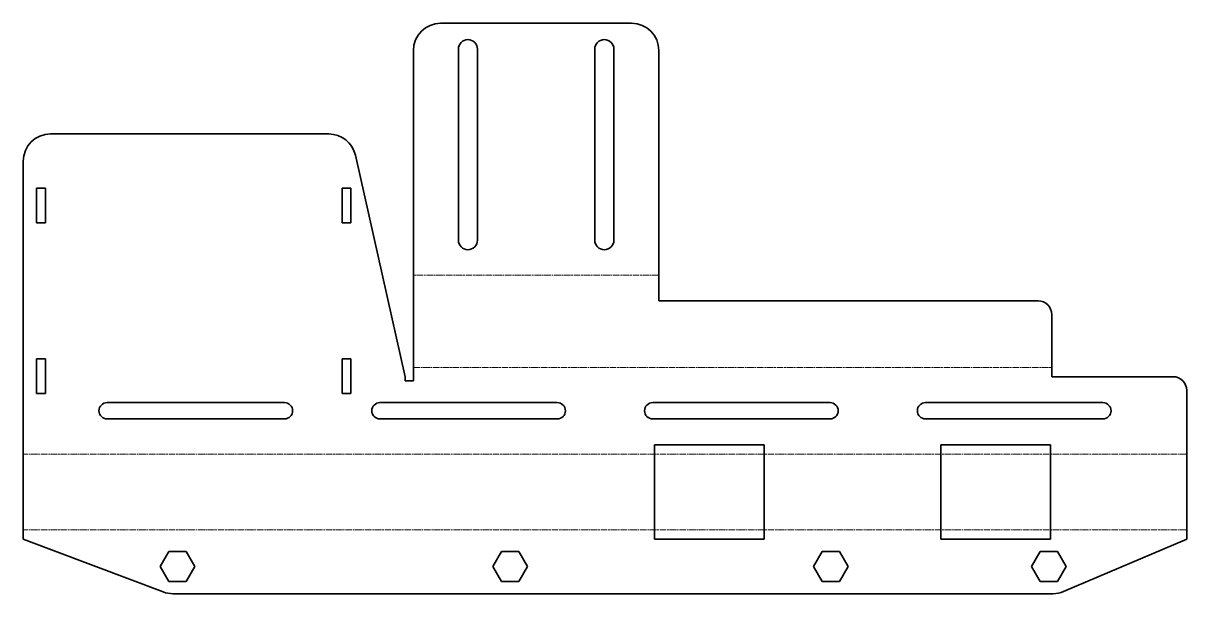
# Model space of a CAD drawing. Header units: millimetres. Extents: x 0 to 427, y 0 to 209.
import ezdxf

# ---------------------------------------------------------------- set-up
doc = ezdxf.new("R2010")
doc.units = ezdxf.units.MM
doc.linetypes.add('Chain', pattern=[13.68, 9.12, -1.14, 2.28, -1.14])
doc.layers.add('SIMUMAK Bend Centerline (ISO)', color=7, linetype='Chain', lineweight=9)
doc.layers.add('SIMUMAK Visible (ISO)', color=7, linetype='Continuous', lineweight=35)

# ---------------------------------------------------------------- blocks, each defined once
blk = doc.blocks.new('SIL-028-URSI-01_Sheet_7_SIL-028-URSI-01 (Desplegada)')
at = {"layer": 'SIMUMAK Bend Centerline (ISO)', "ltscale": 0.263158}
for p, q in [((19.75, 12.18), (-70.25, 12.18)), ((-70.25, -21.61), (163.75, -21.61)), ((213.25, -53.39), (-213.25, -53.39)), ((213.25, -81.18), (-213.25, -81.18))]:
    blk.add_line(p, q, dxfattribs=at)
at = {"layer": 'SIMUMAK Visible (ISO)'}
for p, q in [((-60.25, 104.57), (9.75, 104.57)), ((-70.25, -26.5), (-70.25, 94.57)), ((-53.75, 25.07), (-53.75, 95.07)), ((-46.75, 95.07), (-46.75, 25.07)), ((-3.75, 25.07), (-3.75, 95.07)), ((3.25, 95.07), (3.25, 25.07)), ((19.75, 94.57), (19.75, 2.79)), ((-203.25, 64), (-101.25, 64)), ((-73.25, -25), (-91.5, 56.19)), ((-213.25, -84.57), (-213.25, 54)), ((-208.35, 31.4), (-208.35, 44.1)), ((-208.35, 44.1), (-205.15, 44.1)), ((-205.15, 44.1), (-205.15, 31.4)), ((-96.35, 31.4), (-96.35, 44.1)), ((-96.35, 44.1), (-93.15, 44.1)), ((-93.15, 44.1), (-93.15, 31.4)), ((-205.15, 31.4), (-208.35, 31.4)), ((-93.15, 31.4), (-96.35, 31.4)), ((158.75, 2.79), (19.75, 2.79)), ((163.75, -25), (163.75, -2.21)), ((-208.35, -31.1), (-208.35, -18.4)), ((-208.35, -18.4), (-205.15, -18.4)), ((-205.15, -18.4), (-205.15, -31.1)), ((-96.35, -31.1), (-96.35, -18.4)), ((-96.35, -18.4), (-93.15, -18.4)), ((-93.15, -18.4), (-93.15, -31.1)), ((-73.25, -26.5), (-73.25, -25)), ((208.25, -25), (163.75, -25)), ((-70.25, -26.5), (-73.25, -26.5)), ((-205.15, -31.1), (-208.35, -31.1)), ((-93.15, -31.1), (-96.35, -31.1)), ((213.25, -30), (213.25, -84.57)), ((-182.5, -34.5), (-117.5, -34.5)), ((-82.5, -34.5), (-17.5, -34.5)), ((17.5, -34.5), (82.5, -34.5)), ((117.5, -34.5), (182.5, -34.5)), ((-117.5, -40.5), (-182.5, -40.5)), ((-17.5, -40.5), (-82.5, -40.5)), ((82.5, -40.5), (17.5, -40.5)), ((182.5, -40.5), (117.5, -40.5)), ((18.15, -84.57), (18.15, -50)), ((58.35, -50), (18.15, -50)), ((58.35, -50), (58.35, -84.57)), ((123.15, -84.57), (123.15, -50)), ((163.35, -50), (123.15, -50)), ((163.35, -50), (163.35, -84.57)), ((-213.25, -84.57), (-161.96, -103.93)), ((58.35, -84.57), (18.15, -84.57)), ((163.35, -84.57), (123.15, -84.57)), ((168.13, -103.77), (213.25, -84.57)), ((-163.1, -94.57), (-159.93, -89.07)), ((-159.93, -89.07), (-153.57, -89.07)), ((-153.57, -89.07), (-150.4, -94.57)), ((-41.1, -94.57), (-37.93, -89.07)), ((-37.93, -89.07), (-31.57, -89.07)), ((-31.57, -89.07), (-28.4, -94.57)), ((76.4, -94.57), (79.57, -89.07)), ((79.57, -89.07), (85.93, -89.07)), ((85.93, -89.07), (89.1, -94.57)), ((156.4, -94.57), (159.57, -89.07)), ((159.57, -89.07), (165.93, -89.07)), ((165.93, -89.07), (169.1, -94.57)), ((-159.93, -100.07), (-163.1, -94.57)), ((-150.4, -94.57), (-153.57, -100.07)), ((-37.93, -100.07), (-41.1, -94.57)), ((-28.4, -94.57), (-31.57, -100.07)), ((79.57, -100.07), (76.4, -94.57)), ((89.1, -94.57), (85.93, -100.07)), ((159.57, -100.07), (156.4, -94.57)), ((169.1, -94.57), (165.93, -100.07)), ((-153.57, -100.07), (-159.93, -100.07)), ((-31.57, -100.07), (-37.93, -100.07)), ((85.93, -100.07), (79.57, -100.07)), ((165.93, -100.07), (159.57, -100.07)), ((164.21, -104.57), (-158.43, -104.57))]:
    blk.add_line(p, q, dxfattribs=at)
at = {"layer": 'SIMUMAK Visible (ISO)', "extrusion": (0, 0, -1)}
for centre, radius, start, end in [((60.25, 94.57), 10, 0, 90), ((-9.75, 94.57), 10, 90, 180), ((50.25, 95.07), 3.5, 0, 180), ((0.25, 95.07), 3.5, 0, 180), ((203.25, 54), 10, 360, 90), ((101.25, 54), 10, 90, 167.3349), ((50.25, 25.07), 3.5, 180, 0), ((0.25, 25.07), 3.5, 180, 0), ((-158.75, -2.21), 5, 90, 180), ((-208.25, -30), 5, 90, 180), ((182.5, -37.5), 3, 270, 90), ((117.5, -37.5), 3, 90, 270), ((82.5, -37.5), 3, 270, 90), ((17.5, -37.5), 3, 90, 270), ((-17.5, -37.5), 3, 270, 90), ((-82.5, -37.5), 3, 90, 270), ((-117.5, -37.5), 3, 270, 90), ((-182.5, -37.5), 3, 90, 270), ((158.43, -94.57), 10, 270, 290.6744), ((-164.21, -94.57), 10, 246.9487, 270)]:
    blk.add_arc(centre, radius, start, end, dxfattribs=at)

msp = doc.modelspace()

# ---------------------------------------------------------------- block references
msp.add_blockref('SIL-028-URSI-01_Sheet_7_SIL-028-URSI-01 (Desplegada)', (213.25, 104.57))

doc.saveas('drawing.dxf')
